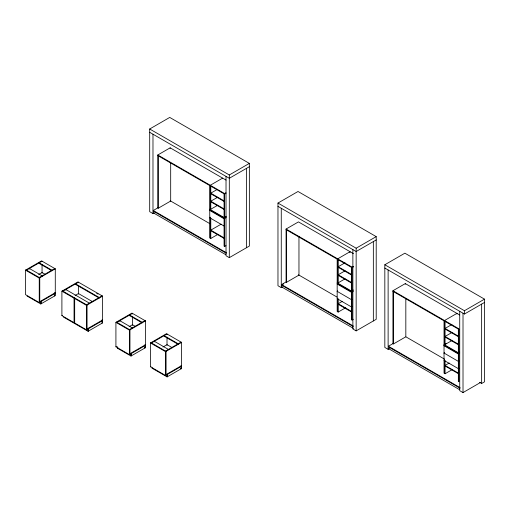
<?xml version="1.0" encoding="UTF-8"?>
<svg xmlns="http://www.w3.org/2000/svg" width="510" height="510" viewBox="0 0 510 510"><rect width="100%" height="100%" fill="white"/><g stroke="black" fill="none" stroke-linecap="round" stroke-linejoin="round"><path stroke-width="0.76" d="M226.019 176.371L226.019 255.746L229.309 257.646L249.358 246.069L249.358 163.391L169.734 117.421L149.691 128.998L149.691 211.675L152.981 213.582L154.32 212.81M352.869 249.607L352.869 328.982L356.158 330.882L376.208 319.305L376.208 236.627L298.019 191.486L277.969 203.063L277.969 285.74L281.265 287.64L282.604 286.869M389.461 348.566L388.123 349.337L384.827 347.438L384.827 264.754L404.876 253.183L484.5 299.147L484.5 381.831L481.638 383.482L479.578 382.296M170.684 162.996L170.684 201.042L158.31 208.188L157.794 207.889L157.794 154.976L170.168 147.83L226.045 180.094M55.284 293.295L39.245 302.558L25.5 294.621L25.5 270.147L41.539 260.884L55.284 268.821L55.284 295.609L40.794 303.979L27.049 296.042M26.533 270.147L42.056 261.184M38.677 274.476L42.056 272.525L45.403 274.456M226.3 253.266L153.268 211.095L153.268 210.502L157.998 207.774M39.245 277.485L54.774 268.528L54.774 269.121M25.5 270.147L39.245 278.084L55.284 268.821M149.691 128.998L229.309 174.968L249.358 163.391M249.358 166.7L229.309 178.277L149.691 132.307M216.967 189.599L210.777 193.175L224.069 200.844M217.655 197.242L210.777 201.208L224.069 208.883M157.794 154.976L224.585 193.539L225.962 192.742M225.962 193.341L224.585 194.131L157.794 155.569M39.761 301.665L55.284 292.702L54.774 292.402M61.901 291.165L74.16 298.242L74.677 297.942L74.677 322.416L74.16 322.715L61.901 315.633L61.901 291.165L77.941 281.902L102.574 296.125L102.574 322.913L88.083 331.277L63.45 317.061M210.267 208.947L210.777 209.247L217.655 205.275M75.085 295.494L78.457 293.543L92.616 301.716M210.267 217.483L209.75 217.776L224.069 226.045L224.585 225.751M102.574 320.599L86.534 329.855L74.275 322.779L74.275 298.305L74.791 298.006M209.75 209.247L224.069 217.515L226.102 216.342M224.069 218.108L226.102 216.935M226.102 217.528L224.069 218.771L209.75 210.439M61.901 315.633L62.418 315.339M221.091 224.196L210.777 230.15L224.069 237.819M102.057 295.825L86.534 304.789L86.534 329.855M102.574 296.125L86.534 305.382L74.275 298.305M209.75 185.563L209.75 237.883L210.777 238.482L217.655 234.511M74.275 322.779L74.791 322.479M224.069 217.515L224.069 246.151L224.585 246.451L225.962 245.661M87.051 328.963L102.574 319.999L102.057 319.706M145.477 345.366L129.438 354.628L115.917 346.819L115.917 322.352L131.956 313.089L145.477 320.892L145.477 347.68L130.987 356.05L117.466 348.247L117.466 346.698M116.949 322.352L132.472 313.389L132.472 313.981M298.962 236.264L298.962 275.107L286.594 282.253L286.078 281.953L286.078 229.041L298.452 221.895L353.468 253.661M129.1 326.68L132.472 324.73L135.105 326.247M129.438 329.556L144.961 320.599L144.961 321.192M115.917 322.352L129.438 330.155L145.477 320.892M115.917 346.819L116.433 346.526M117.466 348.247L117.982 347.947M129.954 353.736L145.477 344.773L144.961 344.473M181.592 366.218L165.552 375.481L150.463 366.767L150.463 342.95L166.496 333.693L181.592 342.408L181.592 368.532L167.101 376.903L152.005 368.188L152.522 367.889M151.489 342.95L167.012 333.993L167.012 334.586M162.964 347.01L167.012 344.671L172.374 347.763M165.552 351.071L181.076 342.108L181.076 342.707M353.207 326.534L281.552 285.16L281.552 284.567L286.282 281.832M150.463 342.95L165.552 351.664L181.592 342.408M281.552 285.16L283.579 283.993M150.463 366.767L150.973 366.467M277.969 203.063L356.158 248.204L376.208 236.627M376.208 239.936L356.158 251.513L277.969 206.365M345.079 262.771L338.2 266.743L351.492 274.412M345.079 270.81L338.2 274.775L351.492 282.451M286.078 229.041L352.008 267.106L353.385 266.309M166.069 374.582L181.592 365.625L181.076 365.326M353.385 266.909L352.008 267.699L286.078 229.634M349.541 251.991L350.058 252.291L350.058 251.691L337.69 258.838L337.69 282.514L338.2 282.814L345.079 278.842M337.69 291.051L337.174 291.344L351.492 299.682L352.008 299.313M337.174 291.414L337.69 291.114M337.174 282.814L351.492 291.082L353.385 289.992M351.492 291.675L352.85 290.891M351.492 292.275L353.385 291.178M352.008 292.039L351.492 292.338L337.174 284.006M342.325 301.333L338.2 303.711L351.492 311.387M337.174 259.131L337.174 311.451L338.2 312.05L345.761 307.683M352.008 306.657L351.492 306.956L337.174 298.688M405.826 298.752L405.826 336.804L393.452 343.944L392.936 343.651L392.936 290.732L405.31 283.592L459.644 314.963M351.492 291.082L351.492 319.719L352.008 320.019L353.385 319.228M460.065 388.225L388.41 346.857L388.41 346.258L393.14 343.53M384.827 264.754L464.451 310.724L484.5 299.147M384.827 268.062L464.451 314.032L484.5 302.455M451.936 324.468L445.064 328.434L458.35 336.109M451.936 332.501L445.064 336.472L458.35 344.142M446.065 343.332L444.031 344.505L458.35 352.773L459.708 351.989M456.922 313.981L456.922 313.389L444.548 320.529L444.548 344.212L445.064 344.505L451.936 340.54M444.031 345.767L444.548 345.468M444.031 353.105L444.548 352.742M444.548 360.085L444.031 360.385L458.35 368.647L458.866 368.354M459.708 352.589L458.35 353.373L444.031 345.104M459.708 353.181L458.35 354.029L444.031 345.697M449.189 363.031L445.064 365.409L458.35 373.084M458.866 361.01L458.35 361.373L444.031 353.041M444.031 320.828L444.031 373.148L445.064 373.741L451.936 369.775M459.727 311.304L459.727 390.673L463.016 392.579L480.394 382.545M392.936 290.732L458.866 328.797L458.866 352.48L458.35 352.18L458.35 329.097M392.936 291.331L458.866 329.396M210.777 193.768L224.069 201.444M338.2 267.336L351.492 275.011M445.064 329.033L458.35 336.702M210.777 201.807L224.069 209.476M338.2 275.374L351.492 283.044M445.064 337.065L458.35 344.741M209.75 209.84L224.585 218.407L224.585 246.451M337.174 283.407L352.008 291.975L352.008 320.019M170.168 200.749L210.126 223.82M298.452 274.807L337.033 297.088M405.998 336.9L444.58 359.18M210.777 230.743L224.069 238.412M338.2 304.311L351.492 311.98M445.064 366.001L458.35 373.677M153.268 210.502L226.3 252.667M281.552 284.567L353.207 325.935M388.41 346.258L460.065 387.632M153.357 212.868L225.879 254.739M281.635 286.932L353.475 328.408M388.499 348.623L459.65 389.71M96.664 293.307L98.009 294.085M89.397 303.138L65.796 289.508L65.796 290.107M132.3 327.904L119.812 320.694L119.812 321.294M168.415 349.42L154.358 341.298L154.358 341.891M26.016 269.847L39.761 277.784L39.761 302.258M62.418 290.866L87.051 305.088L87.051 329.556M116.433 322.052L129.954 329.855L129.954 354.329M150.973 342.656L166.069 351.371L166.069 375.181M101.541 320.599L102.057 320.892L102.057 323.206M180.559 366.218L181.076 366.518L181.076 368.832L180.559 368.532M54.258 295.609L54.774 295.908L54.774 293.594M144.445 347.68L144.961 347.979L144.961 345.665M88.083 330.684L88.593 330.984L88.593 328.663M481.638 304.113L481.638 383.482M464.451 310.724L464.451 314.032M463.016 313.204L463.016 392.579M458.866 353.666L458.866 381.716L458.35 381.416L458.35 352.773M445.064 321.421L445.064 344.505M445.064 360.5L445.064 373.741M444.548 359.971L444.548 373.447M405.31 283.592L405.31 284.185M393.452 291.624L393.452 343.944M388.123 269.962L388.123 349.337M373.345 241.587L373.345 320.962M356.158 248.204L356.158 330.882M352.008 267.106L352.008 290.783L351.492 290.483L351.492 267.399M338.2 259.73L338.2 282.814M338.2 298.803L338.2 312.05M337.69 298.273L337.69 311.75M286.594 229.933L286.594 282.253M281.265 208.271L281.265 287.64M246.496 168.351L246.496 247.726M229.309 174.968L229.309 257.646M224.585 193.539L224.585 217.215L224.069 216.916L224.069 193.832M222.634 178.723L222.634 178.124L210.267 185.27L210.267 209.648M210.777 186.163L210.777 209.247M210.777 218.229L210.777 238.482M210.267 217.152L210.267 238.183M170.168 147.83L170.168 148.429M167.618 374.289L167.618 376.603M167.101 374.582L167.101 376.903M167.012 337.084L167.012 345.27M165.552 351.664L165.552 375.481M158.31 155.869L158.31 208.188M152.981 134.207L152.981 213.582M132.472 316.57L132.472 325.323M131.497 353.436L131.497 355.75M130.987 353.736L130.987 356.05M129.438 330.155L129.438 354.628M88.083 328.963L88.083 331.277M78.457 282.795L78.457 282.202L62.934 291.165L62.934 291.758M78.457 286.18L78.457 294.136M74.16 298.242L74.16 322.715M42.056 264.365L42.056 273.124M42.113 276.426L42.113 275.833L29.395 268.49L29.395 269.089M41.31 301.365L41.31 303.679M40.794 301.665L40.794 303.979M39.245 278.084L39.245 302.558M51.905 270.179L39.193 262.835L39.193 263.434L51.905 270.772L51.905 270.179M99.195 297.477L75.595 283.853L75.595 284.446L99.195 298.076L99.195 297.477M142.099 322.25L129.61 315.04L129.61 315.633L142.099 322.843L142.099 322.25M178.213 343.765L164.15 335.644L164.15 336.237L178.213 344.358L178.213 343.765"/></g></svg>
